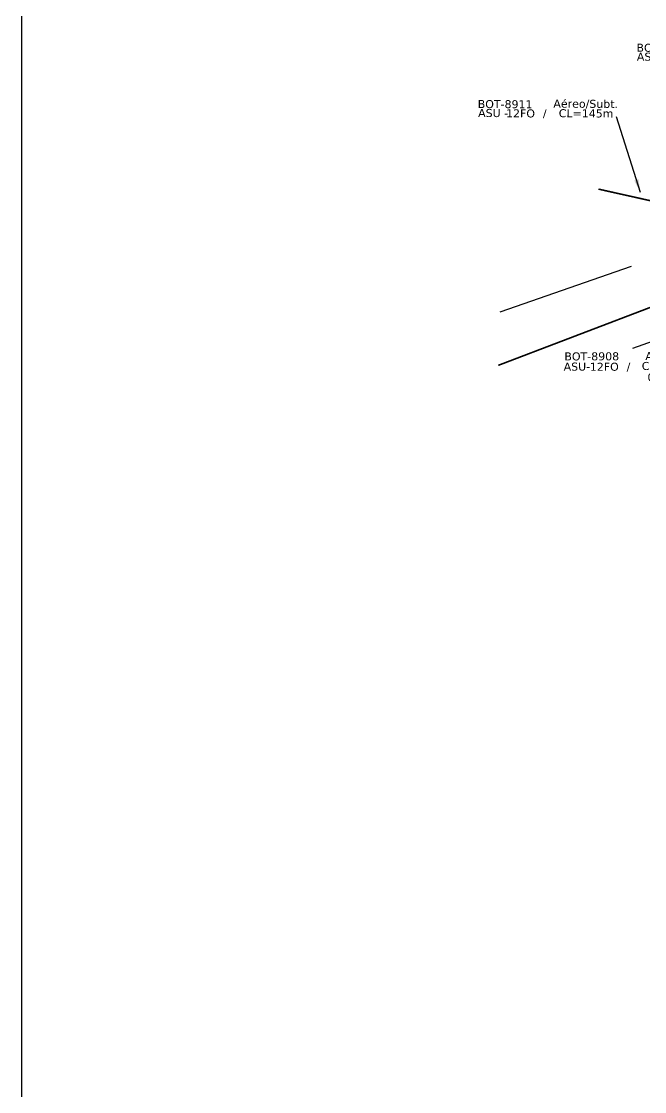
# Model space of a CAD drawing. Header units: millimetres. Extents: x 257760 to 258601, y 277291 to 277885.
# Drawn here: x 257760.1 to 257853.6, y 277567.3 to 277727.8 of the extents above; entities that cross this region are included whole.
import ezdxf
from ezdxf.enums import TextEntityAlignment as Align

# ---------------------------------------------------------------- set-up
doc = ezdxf.new("R2010")
doc.units = ezdxf.units.MM
doc.header["$LTSCALE"] = 0.1
doc.header["$MEASUREMENT"] = 0
for name, color, linetype in [('CAP a instalar', 1, 'Continuous'), ('label_cabos', 7, 'Continuous'), ('Legenda', 1, 'Continuous'), ('Quadra', 98, 'Continuous')]:
    doc.layers.add(name, color=color, linetype=linetype)
doc.layers.add('EXTRA', color=50, linetype='Continuous', plot=False)
doc.styles.add('siredit', font='verdana.ttf')
doc.dimstyles.new('CC', dxfattribs={"dimtxt": 1, "dimasz": 2, "dimexe": 0.18, "dimexo": 0.0625, "dimgap": 0.09, "dimtad": 0, "dimdec": 0, "dimrnd": 1, "dimzin": 0, "dimdsep": 46, "dimtxsty": 'siredit', "dimblk": 'NONE', "dimcen": 0, "dimse1": 1, "dimse2": 1, "dimsd1": 1, "dimsd2": 1, "dimclrt": 7, "dimadec": 0, "dimazin": 0, "dimtfac": 1, "dimtdec": 0, "dimtofl": 0, "dimtmove": 0, "dimatfit": 3, "dimfxl": 0, "dimtolj": 1, "dimtzin": 0, "dimarcsym": 0})

# ---------------------------------------------------------------- blocks, each defined once
blk = doc.blocks.new('Inst CB AS CFOA-SM-ASU-120-S-12')
at = {"layer": 'label_cabos', "color": 0, "style": 'siredit'}
for tag, flags, p in [('ID_ATIVIDADE', 3, (1.31, 2.67)), ('FATOR', 1, (11.56, 2.55))]:
    blk.add_attdef(tag, text='', height=1, rotation=359.69, dxfattribs=dict(at, flags=flags)).set_placement(p, align=Align.MIDDLE_CENTER)
for tag, p in [('DESTINO_CABO', (3.13, 1.26)), ('TIPO_CABO', (13.11, 1.24)), ('TIPO_CABO', (1.26, 0)), ('CABO', (4.69, -0.05)), ('/', (7.71, -0.05)), ('LANCE', (10.81, 0)), ('UND', (15.96, 0)), ('FID', (13.15, -1.41))]:
    blk.add_attdef(tag, text='', height=1, rotation=359.69, dxfattribs=at).set_placement(p, align=Align.MIDDLE_CENTER)
blk.add_attdef('QTDE', (12.43, -0.47), '', height=1, rotation=359.69, dxfattribs=at)
blk = doc.blocks.new('LEGENDA DOS CABOS')
at = {"layer": 'EXTRA', "color": 0, "style": 'siredit'}
for tag, p in [('ID', (4.6, 0.97)), ('XX', (9.03, 0.97))]:
    blk.add_attdef(tag, text='', height=0.48, rotation=359.69, dxfattribs=at).set_placement(p, align=Align.MIDDLE_CENTER)
at = {"layer": 'Legenda', "color": 0, "style": 'siredit'}
for tag, p in [('TIPO_CABO', (1.31, 0)), ('CABO', (4.69, -0.05)), ('/', (6.81, -0.05)), ('METROS', (10.03, -0.05))]:
    blk.add_attdef(tag, text='', height=0.8, rotation=359.69, dxfattribs=at).set_placement(p, align=Align.MIDDLE_CENTER)
blk = doc.blocks.new('_None')

msp = doc.modelspace()

# ---------------------------------------------------------------- linework, layer by layer
msp.add_lwpolyline([(257760.15, 277290.96), (258601.15, 277290.96), (258601.15, 277884.96), (257760.15, 277884.96)], close=True)
at = {"layer": 'CAP a instalar', "color": 0, "ltscale": 5, "const_width": 0.24}
for points in [[(257897.45, 277709.09), (257897.45, 277709.09), (257897.45, 277709.09), (257875.39, 277696.27), (257875.39, 277696.27), (257846.67, 277702.69)], [(257869.22, 277690.59), (257831.65, 277676.26)]]:
    msp.add_lwpolyline(points, dxfattribs=at)
at = {"layer": 'Quadra', "color": 0}
for points in [[(257831.94, 277684.3), (257851.62, 277691.13)], [(257868.79, 277684.83), (257851.78, 277678.78)]]:
    msp.add_lwpolyline(points, dxfattribs=at)

# ---------------------------------------------------------------- block references
at = {"layer": 'label_cabos', "color": 0, "lineweight": 0}
ref = msp.add_blockref('LEGENDA DOS CABOS', (257851.39, 277721.92), dxfattribs=dict(at, xscale=1.19999999999709, yscale=1.19999999999709, zscale=1.2))
ref.add_attrib('ID', 'BOT-8910', dxfattribs={"color": 0, "height": 1.2, "rotation": 359.69, "style": 'siredit'}).set_placement((257856.47, 277723.88), align=Align.MIDDLE_CENTER)
ref.add_attrib('CABO', '12FO', dxfattribs={"color": 0, "height": 1.2, "rotation": 359.69, "style": 'siredit'}).set_placement((257858.78, 277722.49), align=Align.MIDDLE_CENTER)
ref.add_attrib('METROS', 'CL=120m', dxfattribs={"color": 0, "height": 1.2, "rotation": 359.69, "style": 'siredit'}).set_placement((257868.62, 277722.49), align=Align.MIDDLE_CENTER)
ref.add_attrib('XX', 'Aéreo/Subt.', dxfattribs={"color": 0, "height": 1.2, "rotation": 359.69, "style": 'siredit'}).set_placement((257868.56, 277723.93), align=Align.MIDDLE_CENTER)
ref.add_attrib('/', '/', dxfattribs={"color": 0, "height": 1.2, "rotation": 359.69, "style": 'siredit'}).set_placement((257862.42, 277722.49), align=Align.MIDDLE_CENTER)
ref.add_attrib('TIPO_CABO', 'ASU -', dxfattribs={"color": 0, "height": 1.2, "rotation": 359.69, "style": 'siredit'}).set_placement((257854.67, 277722.55), align=Align.MIDDLE_CENTER)
ref = msp.add_blockref('LEGENDA DOS CABOS', (257827.58, 277713.48), dxfattribs=dict(at, xscale=1.19999999999709, yscale=1.19999999999709, zscale=1.2))
ref.add_attrib('ID', 'BOT-8911', dxfattribs={"color": 0, "height": 1.2, "rotation": 359.69, "style": 'siredit'}).set_placement((257832.67, 277715.43), align=Align.MIDDLE_CENTER)
ref.add_attrib('CABO', '12FO', dxfattribs={"color": 0, "height": 1.2, "rotation": 359.69, "style": 'siredit'}).set_placement((257834.98, 277714.05), align=Align.MIDDLE_CENTER)
ref.add_attrib('METROS', 'CL=145m', dxfattribs={"color": 0, "height": 1.2, "rotation": 359.69, "style": 'siredit'}).set_placement((257844.81, 277714.05), align=Align.MIDDLE_CENTER)
ref.add_attrib('XX', 'Aéreo/Subt.', dxfattribs={"color": 0, "height": 1.2, "rotation": 359.69, "style": 'siredit'}).set_placement((257844.75, 277715.49), align=Align.MIDDLE_CENTER)
ref.add_attrib('/', '/', dxfattribs={"color": 0, "height": 1.2, "rotation": 359.69, "style": 'siredit'}).set_placement((257838.61, 277714.05), align=Align.MIDDLE_CENTER)
ref.add_attrib('TIPO_CABO', 'ASU -', dxfattribs={"color": 0, "height": 1.2, "rotation": 359.69, "style": 'siredit'}).set_placement((257830.87, 277714.1), align=Align.MIDDLE_CENTER)
at = {"layer": 'label_cabos', "color": 0}
ref = msp.add_blockref('Inst CB AS CFOA-SM-ASU-120-S-12', (257841.91, 277676.06), dxfattribs=dict(at, xscale=1.199999999998631, yscale=1.19999999999709, zscale=1.2, rotation=0.4634636615569324))
ref.add_attrib('DESTINO_CABO', 'BOT-8908', dxfattribs={"color": 0, "height": 1.2, "rotation": 0.1535, "style": 'siredit'}).set_placement((257845.66, 277677.61), align=Align.MIDDLE_CENTER)
ref.add_attrib('TIPO_CABO', 'Aéreo As.', dxfattribs={"color": 0, "height": 1.2, "rotation": 0.1535, "style": 'siredit'}).set_placement((257857.63, 277677.68), align=Align.MIDDLE_CENTER)
ref.add_attrib('CABO', '12FO', dxfattribs={"color": 0, "height": 1.2, "rotation": 0.1535, "style": 'siredit'}).set_placement((257847.54, 277676.05), align=Align.MIDDLE_CENTER)
ref.add_attrib('/', '/', dxfattribs={"color": 0, "height": 1.2, "rotation": 0.1535, "style": 'siredit'}).set_placement((257851.17, 277676.07), align=Align.MIDDLE_CENTER)
ref.add_attrib('TIPO_CABO', 'ASU-', dxfattribs={"color": 0, "height": 1.2, "rotation": 0.1535, "style": 'siredit'}).set_placement((257843.43, 277676.07), align=Align.MIDDLE_CENTER)
ref.add_attrib('FID', '02-LC1.2', dxfattribs={"color": 0, "height": 1.2, "rotation": 0.1535, "style": 'siredit'}).set_placement((257857.7, 277674.49), align=Align.MIDDLE_CENTER)
ref.add_attrib('LANCE', 'CL=', dxfattribs={"color": 0, "height": 1.2, "rotation": 0.1535, "style": 'siredit'}).set_placement((257854.88, 277676.17), align=Align.MIDDLE_CENTER)
ref.add_attrib('QTDE', '5', (257856.83, 277675.61), dxfattribs={"color": 0, "height": 1.2, "rotation": 0.1535, "style": 'siredit'})
ref.add_attrib('UND', 'm', dxfattribs={"color": 0, "height": 1.2, "rotation": 0.1535, "style": 'siredit'}).set_placement((257861.07, 277676.22), align=Align.MIDDLE_CENTER)

# ---------------------------------------------------------------- leaders
msp.add_leader([(257852.95, 277702.18), (257849.37, 277713.55)], dimstyle='CC', override={"dimgap": 0.09, "dimtad": 0}, dxfattribs=at)

doc.saveas('drawing.dxf')
